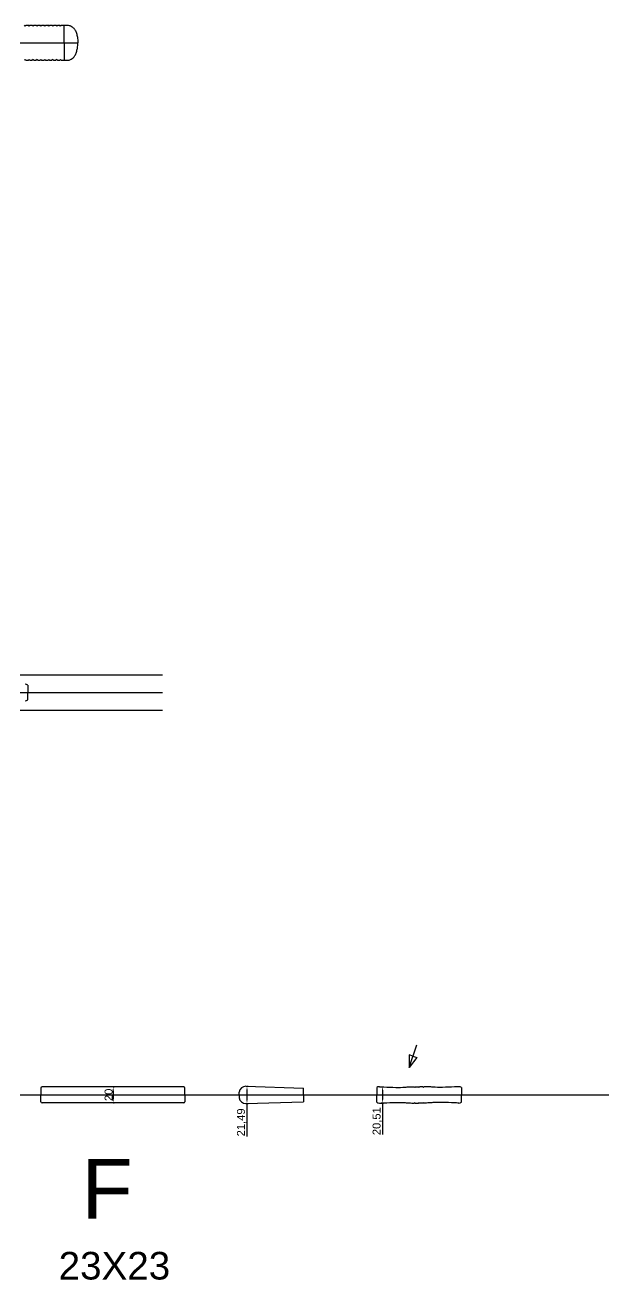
# Model space of a CAD drawing. Header units: millimetres. Extents: x 3940 to 31715, y 1502 to 5662.
# Drawn here: x 30986 to 31715, y 2049 to 3617 of the extents above; entities that cross this region are included whole.
import ezdxf

# ---------------------------------------------------------------- set-up
doc = ezdxf.new("R2010")
doc.units = ezdxf.units.MM
doc.styles.get("Standard").update_dxf_attribs({"font": 'arial.ttf'})
doc.dimstyles.new('ISO-25', dxfattribs={"dimtxt": 10, "dimasz": 6, "dimexe": 1.25, "dimexo": 0.625, "dimtad": 1, "dimtxsty": 'Standard', "dimcen": 2.5, "dimadec": 0, "dimazin": 0, "dimtfac": 1, "dimtmove": 0, "dimatfit": 3, "dimfxl": 1, "dimarcsym": 0})

# ---------------------------------------------------------------- blocks, each defined once
blk = doc.blocks.new('*D12')
at = {"color": 0, "lineweight": -2, "transparency": 16777216}
for p, q in [((31095.9, 2290.4), (31096.9, 2290.4)), ((31095.7, 2284.4), (31095.7, 2276.4)), ((31095.9, 2270.4), (31096.9, 2270.4))]:
    blk.add_line(p, q, dxfattribs=at)
at = {"color": 0, "transparency": 16777216}
for points in [[(31094.7, 2284.4), (31096.7, 2284.4), (31095.7, 2290.4)], [(31094.7, 2276.4), (31096.7, 2276.4), (31095.7, 2270.4)]]:
    blk.add_solid(points, dxfattribs=at)
at = {"layer": 'Defpoints', "color": 0, "transparency": 16777216}
for p in [(31095.3, 2290.4), (31095.3, 2270.4), (31095.7, 2270.4)]:
    blk.add_point(p, dxfattribs=at)
at = {"color": 0, "transparency": 16777216, "insert": (31090, 2280.4), "char_height": 10, "attachment_point": 5, "rotation": 90}
blk.add_mtext('20', dxfattribs=at)
blk = doc.blocks.new('*D19')
at = {"color": 0, "lineweight": -2, "transparency": 16777216}
for p, q in [((31262.1, 2291.1), (31264.1, 2291.1)), ((31262.8, 2285.1), (31262.8, 2275.6)), ((31261.7, 2269.6), (31264.1, 2269.6)), ((31262.8, 2269.6), (31262.8, 2228.4))]:
    blk.add_line(p, q, dxfattribs=at)
at = {"color": 0, "transparency": 16777216}
for points in [[(31261.8, 2285.1), (31263.8, 2285.1), (31262.8, 2291.1)], [(31261.8, 2275.6), (31263.8, 2275.6), (31262.8, 2269.6)]]:
    blk.add_solid(points, dxfattribs=at)
at = {"layer": 'Defpoints', "color": 0, "transparency": 16777216}
for p in [(31261.5, 2291.1), (31261, 2269.6), (31262.8, 2269.6)]:
    blk.add_point(p, dxfattribs=at)
at = {"color": 0, "transparency": 16777216, "insert": (31256.2, 2246), "char_height": 10, "attachment_point": 5, "rotation": 90}
blk.add_mtext('21,49', dxfattribs=at)
blk = doc.blocks.new('*D20')
at = {"color": 0, "lineweight": -2, "transparency": 16777216}
for p, q in [((31428.7, 2290.6), (31433.5, 2290.6)), ((31432.2, 2284.6), (31432.2, 2276.1)), ((31428.7, 2270.1), (31433.5, 2270.1)), ((31432.2, 2270.1), (31432.2, 2230.9))]:
    blk.add_line(p, q, dxfattribs=at)
at = {"color": 0, "transparency": 16777216}
for points in [[(31431.2, 2284.6), (31433.2, 2284.6), (31432.2, 2290.6)], [(31431.2, 2276.1), (31433.2, 2276.1), (31432.2, 2270.1)]]:
    blk.add_solid(points, dxfattribs=at)
at = {"layer": 'Defpoints', "color": 0, "transparency": 16777216}
for p in [(31428, 2290.6), (31428, 2270.1), (31432.2, 2270.1)]:
    blk.add_point(p, dxfattribs=at)
at = {"color": 0, "transparency": 16777216, "insert": (31425.6, 2247.5), "char_height": 10, "attachment_point": 5, "rotation": 90}
blk.add_mtext('20,51', dxfattribs=at)

msp = doc.modelspace()

# ---------------------------------------------------------------- linework, layer by layer
at = {"color": 3}
for p, q in [((30985.835, 3615.891), (30984.835, 3617.048)), ((30985.835, 3615.891), (30986.835, 3617.048)), ((30986.835, 3617.048), (30989.744, 3617.048)), ((30990.744, 3615.891), (30989.744, 3617.048)), ((30990.744, 3615.891), (30991.744, 3617.048)), ((30991.744, 3617.048), (30994.653, 3617.048)), ((30995.653, 3615.891), (30994.653, 3617.048)), ((30995.653, 3615.891), (30996.653, 3617.048)), ((30996.653, 3617.048), (30999.562, 3617.048)), ((31000.562, 3615.891), (30999.562, 3617.048)), ((31000.562, 3615.891), (31001.562, 3617.048)), ((31001.562, 3617.048), (31004.471, 3617.048)), ((31005.471, 3615.891), (31004.471, 3617.048)), ((31005.471, 3615.891), (31006.471, 3617.048)), ((31006.471, 3617.048), (31009.38, 3617.048)), ((31010.38, 3615.891), (31009.38, 3617.048)), ((31010.38, 3615.891), (31011.38, 3617.048)), ((31011.38, 3617.048), (31014.289, 3617.048)), ((31015.289, 3615.891), (31014.289, 3617.048)), ((31015.289, 3615.891), (31016.289, 3617.048)), ((31016.289, 3617.048), (31019.199, 3617.048)), ((31020.199, 3615.891), (31019.199, 3617.048)), ((31020.199, 3615.891), (31021.199, 3617.048)), ((31021.199, 3617.048), (31024.108, 3617.048)), ((31025.108, 3615.891), (31024.108, 3617.048)), ((31025.108, 3615.891), (31026.108, 3617.048)), ((31026.108, 3617.048), (31029.017, 3617.048)), ((31030.017, 3615.891), (31029.017, 3617.048)), ((31030.017, 3615.891), (31031.017, 3617.048)), ((31031.017, 3617.048), (31036.289, 3617.048)), ((31034.517, 3595.048), (31034.517, 3617.048)), ((31034.517, 3595.048), (31034.517, 3573.049)), ((30985.835, 3574.205), (30984.835, 3573.049)), ((30985.835, 3574.205), (30986.835, 3573.049)), ((30986.835, 3573.049), (30989.744, 3573.049)), ((30990.744, 3574.205), (30989.744, 3573.049)), ((30990.744, 3574.205), (30991.744, 3573.049)), ((30991.744, 3573.049), (30994.653, 3573.049)), ((30995.653, 3574.205), (30994.653, 3573.049)), ((30995.653, 3574.205), (30996.653, 3573.049)), ((30996.653, 3573.049), (30999.562, 3573.049)), ((31000.562, 3574.205), (30999.562, 3573.049)), ((31000.562, 3574.205), (31001.562, 3573.049)), ((31001.562, 3573.049), (31004.471, 3573.049)), ((31005.471, 3574.205), (31004.471, 3573.049)), ((31005.471, 3574.205), (31006.471, 3573.049)), ((31006.471, 3573.049), (31009.38, 3573.049)), ((31010.38, 3574.205), (31009.38, 3573.049)), ((31010.38, 3574.205), (31011.38, 3573.049)), ((31011.38, 3573.049), (31014.289, 3573.049)), ((31015.289, 3574.205), (31014.289, 3573.049)), ((31015.289, 3574.205), (31016.289, 3573.049)), ((31016.289, 3573.049), (31019.199, 3573.049)), ((31020.199, 3574.205), (31019.199, 3573.049)), ((31020.199, 3574.205), (31021.199, 3573.049)), ((31021.199, 3573.049), (31024.108, 3573.049)), ((31025.108, 3574.205), (31024.108, 3573.049)), ((31025.108, 3574.205), (31026.108, 3573.049)), ((31026.108, 3573.049), (31029.017, 3573.049)), ((31030.017, 3574.205), (31029.017, 3573.049)), ((31030.017, 3574.205), (31031.017, 3573.049)), ((31031.017, 3573.049), (31036.289, 3573.049))]:
    msp.add_line(p, q, dxfattribs=at)
at = {"color": 1}
for p, q in [((29759.757, 3595.048), (31051.517, 3595.048)), ((29610.094, 2805.167), (31157.432, 2805.167)), ((29609.725, 2783.167), (31157.063, 2783.167)), ((29610.094, 2761.167), (31157.432, 2761.167)), ((31465.396, 2314.502), (31474.883, 2342.963)), ((31470.14, 2328.732), (31465.396, 2330.314)), ((31465.396, 2330.314), (31465.396, 2314.502)), ((31474.883, 2327.151), (31465.396, 2314.502)), ((31470.14, 2328.732), (31474.883, 2327.151)), ((29597.272, 2280.359), (31714.86, 2280.359))]:
    msp.add_line(p, q, dxfattribs=at)
for p, q in [((30989.046, 2792.33), (30989.046, 2783.167)), ((30989.046, 2774.004), (30989.046, 2783.167)), ((31183.786, 2290.359), (31006.786, 2290.359)), ((31261.464, 2291.104), (31333.201, 2288.859)), ((31424.788, 2289.522), (31424.788, 2280.359)), ((31472.348, 2289.701), (31471.682, 2290.593)), ((31472.348, 2289.701), (31473.039, 2290.609)), ((31473.039, 2290.609), (31477.09, 2290.609)), ((31477.767, 2289.701), (31477.09, 2290.609)), ((31477.767, 2289.701), (31478.459, 2290.609)), ((31482.51, 2290.609), (31478.459, 2290.609)), ((31483.187, 2289.701), (31482.51, 2290.609)), ((31483.187, 2289.701), (31483.866, 2290.593)), ((31530.747, 2289.522), (31530.747, 2280.359)), ((31005.286, 2288.859), (31005.286, 2280.359)), ((31005.286, 2271.859), (31005.286, 2280.359)), ((31185.286, 2280.359), (31185.286, 2288.859)), ((31185.286, 2280.359), (31185.286, 2271.859)), ((31253.201, 2280.359), (31253.201, 2283.859)), ((31253.201, 2280.359), (31253.201, 2276.859)), ((31333.201, 2280.359), (31333.201, 2288.859)), ((31333.201, 2280.359), (31333.201, 2271.859)), ((31424.788, 2271.196), (31424.788, 2280.359)), ((31530.747, 2271.196), (31530.747, 2280.359)), ((31183.786, 2270.359), (31006.786, 2270.359)), ((31261.464, 2269.613), (31333.201, 2271.859)), ((31472.348, 2271.017), (31471.682, 2270.124)), ((31472.348, 2271.017), (31473.039, 2270.108)), ((31473.039, 2270.108), (31477.09, 2270.108)), ((31477.767, 2271.017), (31477.09, 2270.108)), ((31477.767, 2271.017), (31478.459, 2270.108)), ((31482.51, 2270.108), (31478.459, 2270.108)), ((31483.187, 2271.017), (31482.51, 2270.108)), ((31483.187, 2271.017), (31483.866, 2270.124))]:
    msp.add_line(p, q)
for centre, radius, start, end in [((30985.797, 2788.035), 5.386, 52.89467, 91.549111), ((30985.797, 2778.299), 5.386, 268.450889, 307.10533), ((31006.786, 2288.859), 1.5, 90, 180), ((31183.786, 2288.859), 1.5, 0, 90), ((31261.201, 2283.07), 8.039, 88.124487, 174.368887), ((31428.037, 2285.226), 5.386, 88.450889, 127.10533), ((31527.498, 2285.226), 5.386, 52.89467, 91.549111), ((31261.201, 2277.648), 8.039, 185.631113, 271.875513), ((31006.786, 2271.859), 1.5, 180, 270), ((31183.786, 2271.859), 1.5, 270, 0), ((31428.037, 2275.491), 5.386, 232.89467, 271.549111), ((31527.498, 2275.491), 5.386, 268.450889, 307.10533)]:
    msp.add_arc(centre, radius, start, end)
at = {"color": 3}
for points in [[(31036.289, 3617.048), (31039.624, 3616.836), (31043.215, 3615.74), (31045.817, 3613.828), (31047.911, 3611.123), (31049.822, 3606.975), (31050.919, 3602.094), (31051.411, 3598.691), (31051.517, 3595.048)], [(31036.289, 3573.049), (31039.624, 3573.26), (31043.215, 3574.357), (31045.817, 3576.268), (31047.911, 3578.973), (31049.822, 3583.122), (31050.919, 3588.003), (31051.411, 3591.405), (31051.517, 3595.048)]]:
    msp.add_spline(points, degree=3, dxfattribs=at)
for points, knots in [([(31428.182, 2290.61), (31429.974, 2290.519), (31436.817, 2290.174), (31447.582, 2289.602), (31458.204, 2289.816), (31465.84, 2290.458), (31469.575, 2290.55), (31471.682, 2290.593)], [0, 0, 0, 0, 18.64322547, 71.18956379, 111.97656696, 128.89822651, 150.78776759, 150.78776759, 150.78776759, 150.78776759]), ([(31527.352, 2290.61), (31525.56, 2290.519), (31518.718, 2290.174), (31507.952, 2289.602), (31497.33, 2289.816), (31489.699, 2290.458), (31485.968, 2290.549), (31483.866, 2290.593)], [0, 0, 0, 0, 10.76580626, 41.10946641, 64.66252459, 74.43418714, 87.04733646, 87.04733646, 87.04733646, 87.04733646]), ([(31428.182, 2270.107), (31429.974, 2270.198), (31436.817, 2270.544), (31447.582, 2271.116), (31458.204, 2270.902), (31465.84, 2270.259), (31469.575, 2270.168), (31471.682, 2270.124)], [0, 0, 0, 0, 18.64322547, 71.18956379, 111.97656696, 128.89822651, 150.78776759, 150.78776759, 150.78776759, 150.78776759]), ([(31527.352, 2270.107), (31525.56, 2270.198), (31518.718, 2270.544), (31507.952, 2271.116), (31497.33, 2270.902), (31489.699, 2270.26), (31485.968, 2270.168), (31483.866, 2270.124)], [0, 0, 0, 0, 10.76580626, 41.10946641, 64.66252459, 74.43418714, 87.04733646, 87.04733646, 87.04733646, 87.04733646])]:
    msp.add_open_spline(points, degree=3, knots=knots)

# ---------------------------------------------------------------- texts
at = {"color": 1}
for s, height, p in [('A         B       C      D     E          F ', 74.46857, (29628.608, 2125.783)), ('37X37            17X17           18X18        15X15       27X27                23X23', 34.50641, (29607.528, 2049.67))]:
    msp.add_text(s, height=height, dxfattribs=at).set_placement(p)

# ---------------------------------------------------------------- dimensions: what is measured, and where the dimension line sits
for base, p1, p2, picture, middle in [((31095.688, 2270.359), (31095.286, 2290.359), (31095.286, 2270.359), '*D12', (31089.957, 2280.359)), ((31262.827, 2269.61), (31261.464, 2291.104), (31261.044, 2269.61), '*D19', (31256.193, 2246.017)), ((31432.225, 2270.106), (31428.037, 2290.612), (31428.037, 2270.106), '*D20', (31425.591, 2247.488))]:
    dim = msp.add_linear_dim(base=base, p1=p1, p2=p2, angle=90, dimstyle='ISO-25', dxfattribs=at)
    dim.commit()
    dim.dimension.update_dxf_attribs({"geometry": picture, "text_midpoint": middle})

doc.saveas('drawing.dxf')
